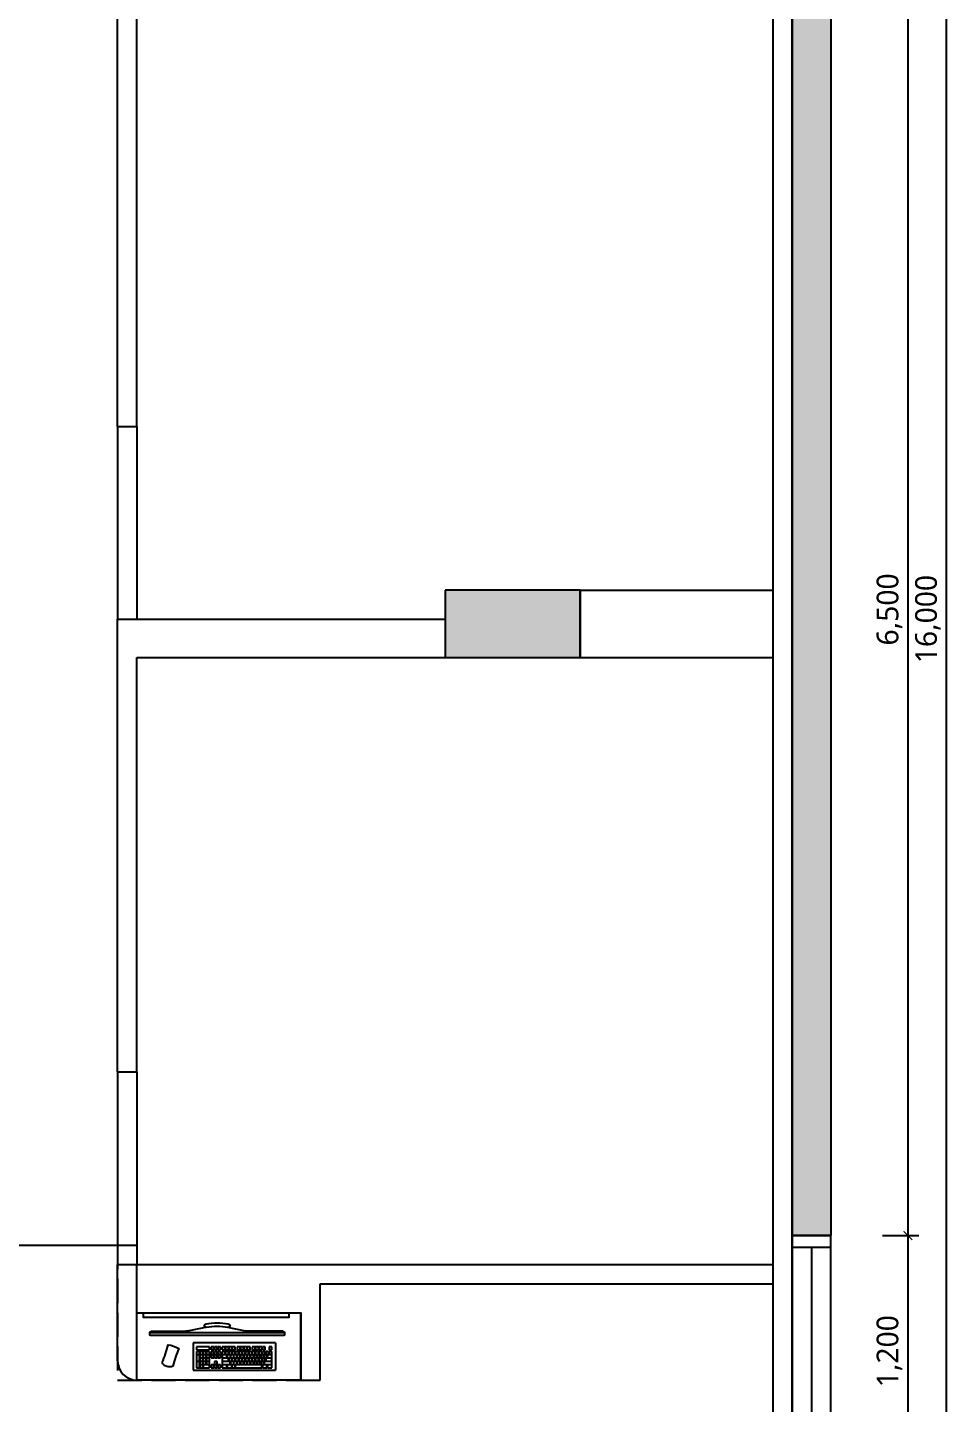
# Model space of a CAD drawing. Header units: metres. Extents: x 11578468 to 47831421, y -58341524 to -14256839.
# Drawn here: x 23854788 to 23859555, y -29140541 to -29133399 of the extents above; entities that cross this region are included whole.
import ezdxf

# ---------------------------------------------------------------- set-up
doc = ezdxf.new("R2010")
doc.units = ezdxf.units.M
doc.header["$LTSCALE"] = 50
doc.header["$MEASUREMENT"] = 0
doc.linetypes.add('DASH', pattern=[0.35, 0.25, -0.1])
doc.layers.get('0').update_dxf_attribs({"linetype": 'CONTINUOUS'})
doc.layers.get('DEFPOINTS').update_dxf_attribs({"linetype": 'CONTINUOUS'})
for name, color, linetype in [('04_FUR', 6, 'CONTINUOUS'), ('3.기호.계단선', 30, 'CONTINUOUS'), ('wall', 3, 'CONTINUOUS'), ('WIN', 4, 'CONTINUOUS'), ('家具', 251, 'CONTINUOUS'), ('가구', 6, 'CONTINUOUS'), ('에어컨', 30, 'DASH')]:
    doc.layers.add(name, color=color, linetype=linetype)
for name, color, linetype, lineweight in [('DIM', 7, 'CONTINUOUS', 15), ('ha', 8, 'CONTINUOUS', 5), ('wall2', 3, 'CONTINUOUS', 25)]:
    doc.layers.add(name, color=color, linetype=linetype, lineweight=lineweight)
doc.styles.add('N 맑은고딕', font='malgun.ttf')
doc.dimstyles.new('JJ IN 45', dxfattribs={"dimscale": 45, "dimtxt": 2.5, "dimasz": 1, "dimexe": 1.25, "dimexo": 1.5, "dimtad": 1, "dimdec": 6, "dimlunit": 6, "dimtxsty": 'N 맑은고딕', "dimblk": 'ARCHTICK', "dimcen": 2.5, "dimclrd": 256, "dimclre": 256, "dimclrt": 256, "dimadec": 0, "dimazin": 0, "dimtfac": 1, "dimtdec": 6, "dimtix": 1, "dimtmove": 0, "dimatfit": 3, "dimldrblk": 'ARCHTICK', "dimfxl": 1, "dimarcsym": 0})

# ---------------------------------------------------------------- blocks, each defined once
blk = doc.blocks.new('*U1960')
at = {"layer": 'WIN', "linetype": 'Continuous'}
blk.add_line((60, 100), (1140, 100), dxfattribs=at)
for points in [[(0, 0), (1200, 0), (1200, 200), (0, 200)], [(0, 0), (60, 0), (60, 200), (0, 200)], [(1200, 0), (1140, 0), (1140, 200), (1200, 200)]]:
    blk.add_lwpolyline(points, close=True, dxfattribs=at)
blk = doc.blocks.new('_ArchTick')
at = {"color": 0, "linetype": 'ByBlock', "const_width": 0.15}
blk.add_lwpolyline([(-0.5, -0.5), (0.5, 0.5)], dxfattribs=at)
blk = doc.blocks.new('*D389')
at = {"layer": 'DEFPOINTS', "color": 0, "transparency": 16777216}
for p in [(23746102, -29133157), (23746102, -29139657), (23746302, -29139657)]:
    blk.add_point(p, dxfattribs=at)
at = {"layer": 'DIM', "lineweight": -2, "transparency": 16777216}
for p, q in [((23746169.5, -29133157), (23746358.3, -29133157)), ((23746302, -29133157), (23746302, -29139657)), ((23746169.5, -29139657), (23746358.3, -29139657))]:
    blk.add_line(p, q, dxfattribs=at)
at = {"layer": 'DIM', "lineweight": -2, "transparency": 16777216, "xscale": 45, "yscale": 45, "zscale": 45}
for p, rotation in [((23746302, -29133157), 90), ((23746302, -29139657), 270)]:
    blk.add_blockref('_ArchTick', p, dxfattribs=dict(at, rotation=rotation))
at = {"layer": 'DIM', "transparency": 16777216, "insert": (23746206.3, -29136407), "char_height": 112.5, "attachment_point": 5, "rotation": 90, "style": 'N 맑은고딕'}
blk.add_mtext('6,500', dxfattribs=at)
blk = doc.blocks.new('*D390')
at = {"layer": 'DEFPOINTS', "color": 0, "transparency": 16777216}
for p in [(23746102, -29139657), (23746102, -29140857), (23746302, -29140857)]:
    blk.add_point(p, dxfattribs=at)
at = {"layer": 'DIM', "lineweight": -2, "transparency": 16777216}
for p, q in [((23746169.5, -29139657), (23746358.3, -29139657)), ((23746302, -29139657), (23746302, -29140857)), ((23746169.5, -29140857), (23746358.3, -29140857))]:
    blk.add_line(p, q, dxfattribs=at)
at = {"layer": 'DIM', "lineweight": -2, "transparency": 16777216, "xscale": 45, "yscale": 45, "zscale": 45}
for p, rotation in [((23746302, -29139657), 90), ((23746302, -29140857), 270)]:
    blk.add_blockref('_ArchTick', p, dxfattribs=dict(at, rotation=rotation))
at = {"layer": 'DIM', "transparency": 16777216, "insert": (23746206, -29140257), "char_height": 112.5, "attachment_point": 5, "rotation": 90, "style": 'N 맑은고딕'}
blk.add_mtext('1,200', dxfattribs=at)
blk = doc.blocks.new('*D394')
at = {"layer": 'DEFPOINTS', "color": 0, "transparency": 16777216}
for p in [(23746102, -29128457), (23746502, -29128457), (23746102, -29144457)]:
    blk.add_point(p, dxfattribs=at)
at = {"layer": 'DIM', "lineweight": -2, "transparency": 16777216}
for p, q in [((23746169.5, -29128457), (23746558.3, -29128457)), ((23746502, -29144457), (23746502, -29128457)), ((23746169.5, -29144457), (23746558.3, -29144457))]:
    blk.add_line(p, q, dxfattribs=at)
at = {"layer": 'DIM', "lineweight": -2, "transparency": 16777216, "xscale": 45, "yscale": 45, "zscale": 45}
for p, rotation in [((23746502, -29128457), 90), ((23746502, -29144457), 270)]:
    blk.add_blockref('_ArchTick', p, dxfattribs=dict(at, rotation=rotation))
at = {"layer": 'DIM', "transparency": 16777216, "insert": (23746406, -29136457), "char_height": 112.5, "attachment_point": 5, "rotation": 90, "style": 'N 맑은고딕'}
blk.add_mtext('16,000', dxfattribs=at)
blk = doc.blocks.new('A$C6A105BC0')
for p, q in [((224.6, 104.4), (224.6, 246)), ((224.6, 246), (653.1, 246)), ((242.4, 233.2), (257.5, 233.2)), ((242.4, 200.8), (242.4, 233.2)), ((257.5, 233.2), (257.5, 200.8)), ((259.7, 218.1), (259.7, 233.2)), ((259.7, 233.2), (274.8, 233.2)), ((274.8, 218.1), (259.7, 218.1)), ((259.7, 200.8), (259.7, 215.9)), ((259.7, 215.9), (274.8, 215.9)), ((274.8, 233.2), (274.8, 218.1)), ((274.8, 215.9), (274.8, 200.8)), ((277, 233.2), (309.5, 233.2)), ((277, 218.1), (277, 233.2)), ((309.5, 218.1), (277, 218.1)), ((277, 215.9), (292.2, 215.9)), ((277, 200.8), (277, 215.9)), ((292.2, 215.9), (292.2, 200.8)), ((294.3, 215.9), (309.5, 215.9)), ((294.3, 200.8), (294.3, 215.9)), ((309.5, 233.2), (309.5, 218.1)), ((309.5, 215.9), (309.5, 200.8)), ((318.1, 233.2), (333.3, 233.2)), ((318.1, 218.1), (318.1, 233.2)), ((333.3, 218.1), (318.1, 218.1)), ((333.3, 233.2), (333.3, 218.1)), ((335.4, 218.1), (335.4, 233.2)), ((335.4, 233.2), (350.6, 233.2)), ((350.6, 218.1), (335.4, 218.1)), ((335.4, 215.9), (350.6, 215.9)), ((335.4, 200.8), (335.4, 215.9)), ((350.6, 233.2), (350.6, 218.1)), ((350.6, 215.9), (350.6, 200.8)), ((352.8, 233.2), (367.9, 233.2)), ((352.8, 218.1), (352.8, 233.2)), ((367.9, 218.1), (352.8, 218.1)), ((367.9, 233.2), (367.9, 218.1)), ((376.6, 233.2), (400.4, 233.2)), ((376.6, 218.1), (376.6, 233.2)), ((400.4, 218.1), (376.6, 218.1)), ((376.6, 215.9), (417.7, 215.9)), ((376.6, 200.8), (376.6, 215.9)), ((400.4, 233.2), (400.4, 218.1)), ((402.5, 233.2), (426.3, 233.2)), ((402.5, 218.1), (402.5, 233.2)), ((426.3, 218.1), (402.5, 218.1)), ((417.7, 215.9), (417.7, 200.8)), ((419.9, 215.9), (435, 215.9)), ((419.9, 200.8), (419.9, 215.9)), ((426.3, 233.2), (426.3, 218.1)), ((428.5, 233.2), (428.5, 218.1)), ((428.5, 233.2), (443.7, 233.2)), ((443.7, 218.1), (428.5, 218.1)), ((435, 200.8), (435, 215.9)), ((437.2, 215.9), (452.3, 215.9)), ((437.2, 215.9), (437.2, 200.8)), ((443.7, 233.2), (443.7, 218.1)), ((445.8, 233.2), (445.8, 218.1)), ((445.8, 233.2), (582.2, 233.2)), ((582.2, 218.1), (445.8, 218.1)), ((452.3, 215.9), (452.3, 200.8)), ((454.5, 200.8), (454.5, 215.9)), ((454.5, 215.9), (469.6, 215.9)), ((469.6, 215.9), (469.6, 200.8)), ((471.8, 200.8), (471.8, 215.9)), ((471.8, 215.9), (487, 215.9)), ((487, 215.9), (487, 200.8)), ((489.1, 215.9), (504.3, 215.9)), ((489.1, 200.8), (489.1, 215.9)), ((504.3, 215.9), (504.3, 200.8)), ((506.4, 215.9), (521.6, 215.9)), ((506.4, 200.8), (506.4, 215.9)), ((521.6, 215.9), (521.6, 200.8)), ((523.7, 215.9), (538.9, 215.9)), ((523.7, 200.8), (523.7, 215.9)), ((538.9, 215.9), (538.9, 200.8)), ((541.1, 215.9), (556.2, 215.9)), ((541.1, 200.8), (541.1, 215.9)), ((556.2, 215.9), (556.2, 200.8)), ((558.4, 215.9), (573.5, 215.9)), ((558.4, 200.8), (558.4, 215.9)), ((573.5, 215.9), (573.5, 200.8)), ((575.7, 215.9), (590.8, 215.9)), ((575.7, 200.8), (575.7, 215.9)), ((582.2, 233.2), (582.2, 218.1)), ((584.3, 233.2), (608.2, 233.2)), ((584.3, 218.1), (584.3, 233.2)), ((608.2, 218.1), (584.3, 218.1)), ((590.8, 215.9), (590.8, 200.8)), ((593, 215.9), (634.1, 215.9)), ((593, 200.8), (593, 215.9)), ((608.2, 233.2), (608.2, 218.1)), ((610.3, 233.2), (634.1, 233.2)), ((610.3, 218.1), (610.3, 233.2)), ((634.1, 218.1), (610.3, 218.1)), ((634.1, 233.2), (634.1, 218.1)), ((634.1, 215.9), (634.1, 200.8)), ((653.1, 104.4), (653.1, 246)), ((257.5, 200.8), (242.4, 200.8)), ((242.4, 198.6), (257.5, 198.6)), ((242.4, 166.1), (242.4, 198.6)), ((257.5, 166.1), (242.4, 166.1)), ((242.4, 164), (257.5, 164)), ((242.4, 148.8), (242.4, 164)), ((257.5, 148.8), (242.4, 148.8)), ((257.5, 198.6), (257.5, 166.1)), ((257.5, 164), (257.5, 148.8)), ((274.8, 200.8), (259.7, 200.8)), ((259.7, 198.6), (274.8, 198.6)), ((259.7, 183.4), (259.7, 198.6)), ((274.8, 183.4), (259.7, 183.4)), ((259.7, 181.3), (274.8, 181.3)), ((259.7, 166.1), (259.7, 181.3)), ((274.8, 166.1), (259.7, 166.1)), ((259.7, 148.8), (259.7, 164)), ((259.7, 164), (274.8, 164)), ((274.8, 148.8), (259.7, 148.8)), ((274.8, 198.6), (274.8, 183.4)), ((274.8, 181.3), (274.8, 166.1)), ((274.8, 164), (274.8, 148.8)), ((292.2, 200.8), (277, 200.8)), ((277, 198.6), (292.2, 198.6)), ((277, 183.4), (277, 198.6)), ((292.2, 183.4), (277, 183.4)), ((277, 181.3), (292.2, 181.3)), ((277, 166.1), (277, 181.3)), ((292.2, 166.1), (277, 166.1)), ((277, 164), (292.2, 164)), ((277, 148.8), (277, 164)), ((292.2, 148.8), (277, 148.8)), ((292.2, 198.6), (292.2, 183.4)), ((292.2, 181.3), (292.2, 166.1)), ((292.2, 164), (292.2, 148.8)), ((309.5, 200.8), (294.3, 200.8)), ((294.3, 198.6), (309.5, 198.6)), ((294.3, 183.4), (294.3, 198.6)), ((309.5, 183.4), (294.3, 183.4)), ((294.3, 181.3), (309.5, 181.3)), ((294.3, 166.1), (294.3, 181.3)), ((309.5, 166.1), (294.3, 166.1)), ((294.3, 148.8), (294.3, 164)), ((294.3, 164), (309.5, 164)), ((309.5, 148.8), (294.3, 148.8)), ((309.5, 198.6), (309.5, 183.4)), ((309.5, 181.3), (309.5, 166.1)), ((309.5, 164), (309.5, 148.8)), ((318.1, 181.3), (333.3, 181.3)), ((318.1, 166.1), (318.1, 181.3)), ((333.3, 166.1), (318.1, 166.1)), ((318.1, 164), (333.3, 164)), ((318.1, 148.8), (318.1, 164)), ((333.3, 148.8), (318.1, 148.8)), ((333.3, 181.3), (333.3, 166.1)), ((333.3, 164), (333.3, 148.8)), ((350.6, 200.8), (335.4, 200.8)), ((335.4, 181.3), (350.6, 181.3)), ((335.4, 166.1), (335.4, 181.3)), ((350.6, 166.1), (335.4, 166.1)), ((335.4, 148.8), (335.4, 164)), ((335.4, 164), (350.6, 164)), ((350.6, 148.8), (335.4, 148.8)), ((350.6, 181.3), (350.6, 166.1)), ((350.6, 164), (350.6, 148.8)), ((352.8, 181.3), (367.9, 181.3)), ((352.8, 166.1), (352.8, 181.3)), ((367.9, 166.1), (352.8, 166.1)), ((352.8, 148.8), (352.8, 164)), ((352.8, 164), (367.9, 164)), ((367.9, 148.8), (352.8, 148.8)), ((367.9, 181.3), (367.9, 166.1)), ((367.9, 164), (367.9, 148.8)), ((417.7, 200.8), (376.6, 200.8)), ((376.6, 198.6), (409, 198.6)), ((376.6, 183.4), (376.6, 198.6)), ((409, 183.4), (376.6, 183.4)), ((376.6, 181.3), (400.4, 181.3)), ((376.6, 166.1), (376.6, 181.3)), ((400.4, 166.1), (376.6, 166.1)), ((376.6, 164), (391.7, 164)), ((376.6, 148.8), (376.6, 164)), ((391.7, 148.8), (376.6, 148.8)), ((391.7, 164), (391.7, 148.8)), ((393.9, 148.8), (393.9, 164)), ((393.9, 164), (409, 164)), ((409, 148.8), (393.9, 148.8)), ((400.4, 181.3), (400.4, 166.1)), ((402.5, 181.3), (417.7, 181.3)), ((402.5, 166.1), (402.5, 181.3)), ((417.7, 166.1), (402.5, 166.1)), ((409, 198.6), (409, 183.4)), ((409, 164), (409, 148.8)), ((411.2, 198.6), (426.3, 198.6)), ((411.2, 183.4), (411.2, 198.6)), ((426.3, 183.4), (411.2, 183.4)), ((411.2, 148.8), (411.2, 164)), ((411.2, 164), (426.3, 164)), ((426.3, 148.8), (411.2, 148.8)), ((417.7, 166.1), (417.7, 181.3)), ((435, 200.8), (419.9, 200.8)), ((419.9, 181.3), (435, 181.3)), ((419.9, 166.1), (419.9, 181.3)), ((435, 166.1), (419.9, 166.1)), ((426.3, 198.6), (426.3, 183.4)), ((426.3, 164), (426.3, 148.8)), ((428.5, 198.6), (443.7, 198.6)), ((428.5, 183.4), (428.5, 198.6)), ((443.7, 183.4), (428.5, 183.4)), ((428.5, 148.8), (428.5, 164)), ((428.5, 164), (443.7, 164)), ((443.7, 148.8), (428.5, 148.8)), ((435, 166.1), (435, 181.3)), ((452.3, 200.8), (437.2, 200.8)), ((437.2, 181.3), (452.3, 181.3)), ((437.2, 181.3), (437.2, 166.1)), ((452.3, 166.1), (437.2, 166.1)), ((443.7, 198.6), (443.7, 183.4)), ((443.7, 164), (443.7, 148.8)), ((445.8, 198.6), (461, 198.6)), ((445.8, 183.4), (445.8, 198.6)), ((461, 183.4), (445.8, 183.4)), ((445.8, 148.8), (445.8, 164)), ((445.8, 164), (461, 164)), ((461, 148.8), (445.8, 148.8)), ((452.3, 181.3), (452.3, 166.1)), ((469.6, 200.8), (454.5, 200.8)), ((454.5, 181.3), (469.6, 181.3)), ((454.5, 166.1), (454.5, 181.3)), ((469.6, 166.1), (454.5, 166.1)), ((461, 198.6), (461, 183.4)), ((461, 164), (461, 148.8)), ((463.1, 183.4), (463.1, 198.6)), ((463.1, 198.6), (478.3, 198.6)), ((478.3, 183.4), (463.1, 183.4)), ((463.1, 148.8), (463.1, 164)), ((463.1, 164), (478.3, 164)), ((478.3, 148.8), (463.1, 148.8)), ((469.6, 181.3), (469.6, 166.1)), ((487, 200.8), (471.8, 200.8)), ((471.8, 166.1), (471.8, 181.3)), ((471.8, 181.3), (487, 181.3)), ((487, 166.1), (471.8, 166.1)), ((478.3, 198.6), (478.3, 183.4)), ((478.3, 164), (478.3, 148.8)), ((480.5, 198.6), (495.6, 198.6)), ((480.5, 183.4), (480.5, 198.6)), ((495.6, 183.4), (480.5, 183.4)), ((480.5, 164), (495.6, 164)), ((480.5, 148.8), (480.5, 164)), ((495.6, 148.8), (480.5, 148.8)), ((487, 181.3), (487, 166.1)), ((504.3, 200.8), (489.1, 200.8)), ((489.1, 166.1), (489.1, 181.3)), ((489.1, 181.3), (504.3, 181.3)), ((504.3, 166.1), (489.1, 166.1)), ((495.6, 198.6), (495.6, 183.4)), ((495.6, 164), (495.6, 148.8)), ((497.8, 198.6), (512.9, 198.6)), ((497.8, 183.4), (497.8, 198.6)), ((512.9, 183.4), (497.8, 183.4)), ((497.8, 148.8), (497.8, 164)), ((497.8, 164), (512.9, 164)), ((512.9, 148.8), (497.8, 148.8)), ((504.3, 181.3), (504.3, 166.1)), ((521.6, 200.8), (506.4, 200.8)), ((506.4, 166.1), (506.4, 181.3)), ((506.4, 181.3), (521.6, 181.3)), ((521.6, 166.1), (506.4, 166.1)), ((512.9, 198.6), (512.9, 183.4)), ((512.9, 164), (512.9, 148.8)), ((515.1, 198.6), (530.2, 198.6)), ((515.1, 183.4), (515.1, 198.6)), ((530.2, 183.4), (515.1, 183.4)), ((515.1, 164), (530.2, 164)), ((515.1, 148.8), (515.1, 164)), ((530.2, 148.8), (515.1, 148.8)), ((521.6, 181.3), (521.6, 166.1)), ((538.9, 200.8), (523.7, 200.8)), ((523.7, 181.3), (538.9, 181.3)), ((523.7, 166.1), (523.7, 181.3)), ((538.9, 166.1), (523.7, 166.1)), ((530.2, 198.6), (530.2, 183.4)), ((530.2, 164), (530.2, 148.8)), ((532.4, 198.6), (547.6, 198.6)), ((532.4, 183.4), (532.4, 198.6)), ((547.6, 183.4), (532.4, 183.4)), ((532.4, 148.8), (532.4, 164)), ((532.4, 164), (547.6, 164)), ((547.6, 148.8), (532.4, 148.8)), ((538.9, 181.3), (538.9, 166.1)), ((556.2, 200.8), (541.1, 200.8)), ((541.1, 181.3), (556.2, 181.3)), ((541.1, 166.1), (541.1, 181.3)), ((556.2, 166.1), (541.1, 166.1)), ((547.6, 198.6), (547.6, 183.4)), ((547.6, 164), (547.6, 148.8)), ((549.7, 183.4), (549.7, 198.6)), ((549.7, 198.6), (564.9, 198.6)), ((564.9, 183.4), (549.7, 183.4)), ((549.7, 148.8), (549.7, 164)), ((549.7, 164), (564.9, 164)), ((564.9, 148.8), (549.7, 148.8)), ((556.2, 181.3), (556.2, 166.1)), ((573.5, 200.8), (558.4, 200.8)), ((558.4, 181.3), (573.5, 181.3)), ((558.4, 166.1), (558.4, 181.3)), ((573.5, 166.1), (558.4, 166.1)), ((564.9, 198.6), (564.9, 183.4)), ((564.9, 164), (564.9, 148.8)), ((567, 198.6), (582.2, 198.6)), ((567, 183.4), (567, 198.6)), ((582.2, 183.4), (567, 183.4)), ((567, 164), (582.2, 164)), ((567, 148.8), (567, 164)), ((582.2, 148.8), (567, 148.8)), ((573.5, 181.3), (573.5, 166.1)), ((590.8, 200.8), (575.7, 200.8)), ((575.7, 181.3), (590.8, 181.3)), ((575.7, 166.1), (575.7, 181.3)), ((590.8, 166.1), (575.7, 166.1)), ((582.2, 198.6), (582.2, 183.4)), ((582.2, 164), (582.2, 148.8)), ((584.3, 198.6), (599.5, 198.6)), ((584.3, 183.4), (584.3, 198.6)), ((599.5, 183.4), (584.3, 183.4)), ((584.3, 148.8), (584.3, 164)), ((584.3, 164), (599.5, 164)), ((599.5, 148.8), (584.3, 148.8)), ((590.8, 181.3), (590.8, 166.1)), ((634.1, 200.8), (593, 200.8)), ((593, 181.3), (608.2, 181.3)), ((593, 166.1), (593, 181.3)), ((608.2, 166.1), (593, 166.1)), ((599.5, 198.6), (599.5, 183.4)), ((599.5, 164), (599.5, 148.8)), ((601.7, 198.6), (634.1, 198.6)), ((601.7, 183.4), (601.7, 198.6)), ((634.1, 183.4), (601.7, 183.4)), ((601.7, 148.8), (601.7, 164)), ((601.7, 164), (616.8, 164)), ((616.8, 148.8), (601.7, 148.8)), ((608.2, 181.3), (608.2, 166.1)), ((610.3, 181.3), (634.1, 181.3)), ((610.3, 166.1), (610.3, 181.3)), ((634.1, 166.1), (610.3, 166.1)), ((616.8, 164), (616.8, 148.8)), ((619, 164), (634.1, 164)), ((619, 148.8), (619, 164)), ((634.1, 148.8), (619, 148.8)), ((634.1, 198.6), (634.1, 183.4)), ((634.1, 181.3), (634.1, 166.1)), ((634.1, 164), (634.1, 148.8)), ((653.1, 104.4), (224.6, 104.4)), ((242.4, 140.2), (309.5, 140.2)), ((242.4, 125), (242.4, 140.2)), ((309.5, 125), (242.4, 125)), ((309.5, 140.2), (309.5, 125)), ((318.1, 140.2), (333.3, 140.2)), ((318.1, 125), (318.1, 140.2)), ((333.3, 125), (318.1, 125)), ((333.3, 140.2), (333.3, 125)), ((335.4, 125), (335.4, 140.2)), ((335.4, 140.2), (350.6, 140.2)), ((350.6, 125), (335.4, 125)), ((350.6, 140.2), (350.6, 125)), ((352.8, 140.2), (367.9, 140.2)), ((352.8, 125), (352.8, 140.2)), ((367.9, 125), (352.8, 125)), ((367.9, 140.2), (367.9, 125)), ((376.6, 140.2), (391.7, 140.2)), ((376.6, 125), (376.6, 140.2)), ((391.7, 125), (376.6, 125)), ((391.7, 140.2), (391.7, 125)), ((393.9, 140.2), (409, 140.2)), ((393.9, 125), (393.9, 140.2)), ((409, 125), (393.9, 125)), ((409, 140.2), (409, 125)), ((411.2, 140.2), (426.3, 140.2)), ((411.2, 125), (411.2, 140.2)), ((426.3, 125), (411.2, 125)), ((426.3, 140.2), (426.3, 125)), ((428.5, 140.2), (443.7, 140.2)), ((428.5, 125), (428.5, 140.2)), ((443.7, 125), (428.5, 125)), ((443.7, 140.2), (443.7, 125)), ((454.5, 140.2), (469.6, 140.2)), ((454.5, 125), (454.5, 140.2)), ((469.6, 125), (454.5, 125)), ((469.6, 140.2), (469.6, 125)), ((471.8, 125), (471.8, 140.2)), ((471.8, 140.2), (487, 140.2)), ((487, 125), (471.8, 125)), ((487, 140.2), (487, 125)), ((489.1, 140.2), (504.3, 140.2)), ((489.1, 125), (489.1, 140.2)), ((504.3, 125), (489.1, 125)), ((504.3, 140.2), (504.3, 125)), ((506.4, 140.2), (521.6, 140.2)), ((506.4, 125), (506.4, 140.2)), ((521.6, 125), (506.4, 125)), ((521.6, 140.2), (521.6, 125)), ((532.4, 125), (532.4, 140.2)), ((532.4, 140.2), (547.6, 140.2)), ((547.6, 125), (532.4, 125)), ((547.6, 140.2), (547.6, 125)), ((549.7, 140.2), (564.9, 140.2)), ((549.7, 125), (549.7, 140.2)), ((564.9, 125), (549.7, 125)), ((564.9, 140.2), (564.9, 125)), ((567, 140.2), (582.2, 140.2)), ((567, 125), (567, 140.2)), ((582.2, 125), (567, 125)), ((582.2, 140.2), (582.2, 125)), ((584.3, 140.2), (599.5, 140.2)), ((584.3, 125), (584.3, 140.2)), ((599.5, 125), (584.3, 125)), ((599.5, 140.2), (599.5, 125)), ((619, 140.2), (634.1, 140.2)), ((619, 125), (619, 140.2)), ((634.1, 125), (619, 125)), ((634.1, 140.2), (634.1, 125)), ((695.5, 66.4), (4.5, 66.4)), ((404.1, 23.5), (495.1, 42.1)), ((691, 43.9), (513.1, 43.9)), ((700, 52.9), (700, 61.9)), ((700, 52.9), (700, 52.9))]:
    blk.add_line(p, q)
blk.add_lwpolyline([(64.6, 206.6, -0.043661), (95.3, 115.1, 0.131652), (150.8, 133.8, -0.043661), (120, 225.3, 0.414214)], format="xyb", close=True)
blk.add_lwpolyline([(295.9, 23.5), (204.9, 42.1)])
for centre, radius, start, end in [((4.5, 61.9), 4.5, 89.99996, 179.99996), ((186.9, -46.1), 90, 78.43983, 89.99996), ((292.3, 15), 9.2, 89.99996, 269.99996), ((350, 288), 288, 258.43983, 281.56009), ((350, 288), 270, 258.43983, 281.56009), ((407.7, 15), 9.2, 269.99996, 89.99996), ((513.1, -46.1), 90, 89.99996, 101.56009), ((691, 52.9), 9, 269.99996, 359.99996), ((695.5, 61.9), 4.5, 359.99996, 89.99996)]:
    blk.add_arc(centre, radius, start, end)
at = {"layer": '家具', "color": 251, "true_color": 0x636466}
for p, q in [((0, 61.9), (0, 52.9)), ((700, 52.9), (0, 52.9)), ((0, 52.9), (0, 52.9)), ((9, 43.9), (186.9, 43.9))]:
    blk.add_line(p, q, dxfattribs=at)
blk.add_arc((9, 52.9), 9, 179.99996, 269.99996, dxfattribs=at)
blk = doc.blocks.new('sdagdgds')
at = {"layer": 'ha', "transparency": 33554687}
h = blk.add_hatch(color=256, dxfattribs=at)
h.dxf.hatch_style = 1
h.paths.add_polyline_path([(23725502, -29128457), (23728302, -29128457), (23728302, -29132607), (23728502, -29132607), (23728502, -29128257), (23728302, -29128257), (23725302, -29128257), (23725302, -29132557), (23725502, -29132557)])
h.paths.add_polyline_path([(23728502, -29133657), (23728302, -29133657), (23728302, -29133757), (23725502, -29133757), (23725502, -29133657), (23725302, -29133657), (23725302, -29133757), (23724848.0976572, -29133757), (23724752, -29133757), (23724752, -29136507), (23725152, -29136507), (23725152, -29137657), (23725352, -29137657), (23725352, -29137507), (23727752, -29137507), (23727952, -29137507), (23727952, -29137307), (23725352, -29137307), (23725352, -29136507), (23727052, -29136507), (23727052, -29136707), (23727252, -29136707), (23727252, -29136507), (23727252, -29135757), (23727252, -29135707), (23727052, -29135707), (23727052, -29135757), (23727052, -29136307), (23725352, -29136307), (23724952, -29136307), (23724952, -29133957), (23727052, -29133957), (23727052, -29134507), (23727252, -29134507), (23727252, -29133957), (23728502, -29133957)])
h.paths.add_polyline_path([(23727952, -29138607), (23727752, -29138607), (23727752, -29139637), (23725352, -29139637), (23725352, -29139457), (23725152, -29139457), (23725152, -29140057), (23725352, -29140057), (23725352, -29139837), (23727752, -29139837), (23727752, -29139907), (23727952, -29139907), (23727952, -29139837)])
h.paths.add_polyline_path([(23727952, -29141007), (23727752, -29141007), (23727752, -29142007), (23725352, -29142007), (23725352, -29141857), (23725152, -29141857), (23725152, -29144557), (23725652, -29144557), (23725652, -29144657), (23729552, -29144657), (23729552, -29144457), (23725852, -29144457), (23725852, -29144357), (23725352, -29144357), (23725352, -29142207), (23727952, -29142207)])
h.paths.add_polyline_path([(23731552, -29144307), (23730852, -29144307), (23730852, -29144457), (23730732, -29144457), (23730732, -29144657), (23732052, -29144657), (23732052, -29144457), (23731552, -29144457)])
h.paths.add_polyline_path([(23739502, -29144457), (23736702, -29144457), (23736702, -29144307), (23736002, -29144307), (23736002, -29144457), (23733202, -29144457), (23733202, -29144657), (23739502, -29144657)])
h.paths.add_polyline_path([(23745902, -29143307), (23745702, -29143307), (23745702, -29144457), (23744702, -29144457), (23744702, -29144307), (23744002, -29144307), (23744002, -29144457), (23743102, -29144457), (23743102, -29144657), (23745902, -29144657)])
h.paths.add_polyline_path([(23745902, -29133157), (23745702, -29133157), (23745702, -29139657), (23745902, -29139657)])
h.paths.add_polyline_path([(23745902, -29140857), (23745702, -29140857), (23745702, -29142157), (23745902, -29142157)])
h.paths.add_polyline_path([(23744602, -29136307), (23743902, -29136307), (23743902, -29136657), (23744602, -29136657)])
h.paths.add_polyline_path([(23736702, -29136307), (23736002, -29136307), (23736002, -29136657), (23736702, -29136657)])
h.paths.add_polyline_path([(23731602, -29136307), (23730902, -29136307), (23730902, -29136657), (23731602, -29136657)])
h.paths.add_polyline_path([(23745902, -29130707), (23745702, -29130707), (23745702, -29131957), (23745902, -29131957)])
h.paths.add_polyline_path([(23745902, -29128257), (23743802, -29128257), (23743802, -29128457), (23743802, -29128707), (23744502, -29128707), (23744502, -29128457), (23745702, -29128457), (23745702, -29129607), (23745902, -29129607)])
h.paths.add_polyline_path([(23731602, -29128457), (23731602, -29128257), (23730902, -29128257), (23730902, -29130107), (23731102, -29130107), (23731102, -29128707), (23731602, -29128707)])
h.paths.add_polyline_path([(23736702, -29128257), (23736002, -29128257), (23736002, -29128457), (23736002, -29128707), (23736702, -29128707), (23736702, -29128457)])
at = {"layer": 'wall'}
for p, q in [((23745702, -29133157), (23745702, -29139657)), ((23745902, -29133157), (23745902, -29139657)), ((23744602, -29136307), (23743902, -29136307)), ((23743902, -29136307), (23743902, -29136657)), ((23744602, -29136657), (23744602, -29136307)), ((23743902, -29136657), (23744602, -29136657)), ((23745702, -29139657), (23745902, -29139657))]:
    blk.add_line(p, q, dxfattribs=at)
at = {"layer": 'WIN', "linetype": 'Continuous', "rotation": 270}
blk.add_blockref('*U1960', (23745702, -29139657), dxfattribs=at)
at = {"layer": 'DIM'}
for base, p1, p2, picture, middle in [((23746502.0000000298, -29128457.0000000112), (23746102, -29144457), (23746102, -29128457), '*D394', (23746406.0081521906, -29136457.0000000112)), ((23746302.0000000298, -29139657.0000000112), (23746102, -29133157), (23746102, -29139657), '*D389', (23746206.3138587102, -29136407.0000000112)), ((23746302.0000000298, -29140857.0000000112), (23746102, -29139657), (23746102, -29140857), '*D390', (23746206.0081522018, -29140257.0000000112))]:
    dim = blk.add_linear_dim(base=base, p1=p1, p2=p2, angle=90, dimstyle='JJ IN 45', dxfattribs=at)
    dim.commit()
    dim.dimension.update_dxf_attribs({"geometry": picture, "text_midpoint": middle})

msp = doc.modelspace()

# ---------------------------------------------------------------- linework, layer by layer
at = {"layer": '04_FUR'}
msp.add_lwpolyline([(23855355, -29140069.8), (23856205, -29140069.8), (23856205, -29140419.8), (23855355, -29140419.8)], close=True, dxfattribs=at)
at = {"layer": 'wall', "ltscale": 10}
for p, q in [((23855255, -29135469.8), (23855255, -29136469.8)), ((23855355, -29135469.8), (23855355, -29136469.8)), ((23857655, -29136319.8), (23858655, -29136319.8)), ((23857655, -29136319.8), (23857655, -29136669.8)), ((23856955, -29136469.8), (23856955, -29136669.8)), ((23856955, -29136469.8), (23856955, -29136669.8)), ((23857655, -29136669.8), (23858655, -29136669.8)), ((23855255, -29138819.8), (23855255, -29139819.8)), ((23855355, -29138819.8), (23855355, -29139819.8)), ((23853805, -29139719.8), (23855255, -29139719.8)), ((23856205, -29140419.8), (23856305, -29140419.8))]:
    msp.add_line(p, q, dxfattribs=at)
msp.add_lwpolyline([(23858655, -29130720.8), (23858655, -29144319.8), (23858755, -29144319.8), (23858755, -29128469.8), (23858655, -29128469.8), (23858655, -29130620.8)], dxfattribs=at)
msp.add_arc((23855355.1, -29140319.7), 100.1, 180.19386, 269.9197, dxfattribs=at)
at = {"layer": 'wall2'}
for p, q in [((23855255, -29135469.8), (23855255, -29132569.8)), ((23858655, -29132569.8), (23858655, -29136319.8)), ((23855355, -29135469.8), (23855355, -29133119.8)), ((23855255, -29135469.8), (23855355, -29135469.8)), ((23855255, -29136469.8), (23856955, -29136469.8)), ((23855255, -29138819.8), (23855255, -29136469.8)), ((23855355, -29136669.8), (23856955, -29136669.8)), ((23855355, -29138819.8), (23855355, -29136669.8)), ((23858655, -29136669.8), (23858655, -29140219.8)), ((23855255, -29138819.8), (23855355, -29138819.8)), ((23855255, -29139819.8), (23858655, -29139819.8)), ((23855255, -29140320), (23855255, -29139819.8)), ((23855355, -29140320), (23855355, -29139819.8)), ((23856305, -29139919.8), (23858655, -29139919.8)), ((23856305, -29140419.8), (23856305, -29139919.8)), ((23858655, -29139919.8), (23858655, -29144319.8)), ((23855355, -29140069.8), (23856205, -29140069.8)), ((23855355, -29140419.8), (23855355, -29140069.8)), ((23856205, -29140419.8), (23856205, -29140069.8))]:
    msp.add_line(p, q, dxfattribs=at)
at = {"layer": '가구', "ltscale": 10}
msp.add_lwpolyline([(23856142.9, -29140069.8), (23856142.9, -29140095.7), (23855389.5, -29140095.7), (23855389.5, -29140069.8)], close=True, dxfattribs=at)
at = {"layer": '에어컨', "ltscale": 10}
for p, q in [((23855255, -29139719.8), (23855355, -29139719.8)), ((23855255, -29139719.8), (23855255, -29140419.8)), ((23856305, -29140419.8), (23856305, -29139919.8)), ((23856305, -29140419.8), (23856305, -29139919.8)), ((23856305, -29139919.8), (23858655, -29139919.8)), ((23855255, -29140419.8), (23856305, -29140419.8))]:
    msp.add_line(p, q, dxfattribs=at)

# ---------------------------------------------------------------- block references
at = {"layer": '3.기호.계단선'}
msp.add_blockref('sdagdgds', (113053, -12.8), dxfattribs=at)
at = {"layer": '家具', "color": 251, "true_color": 0x636466, "xscale": -1, "rotation": 180.0014283096149}
msp.add_blockref('A$C6A105BC0', (23855421.4, -29140122.1), dxfattribs=at)

doc.saveas('drawing.dxf')
